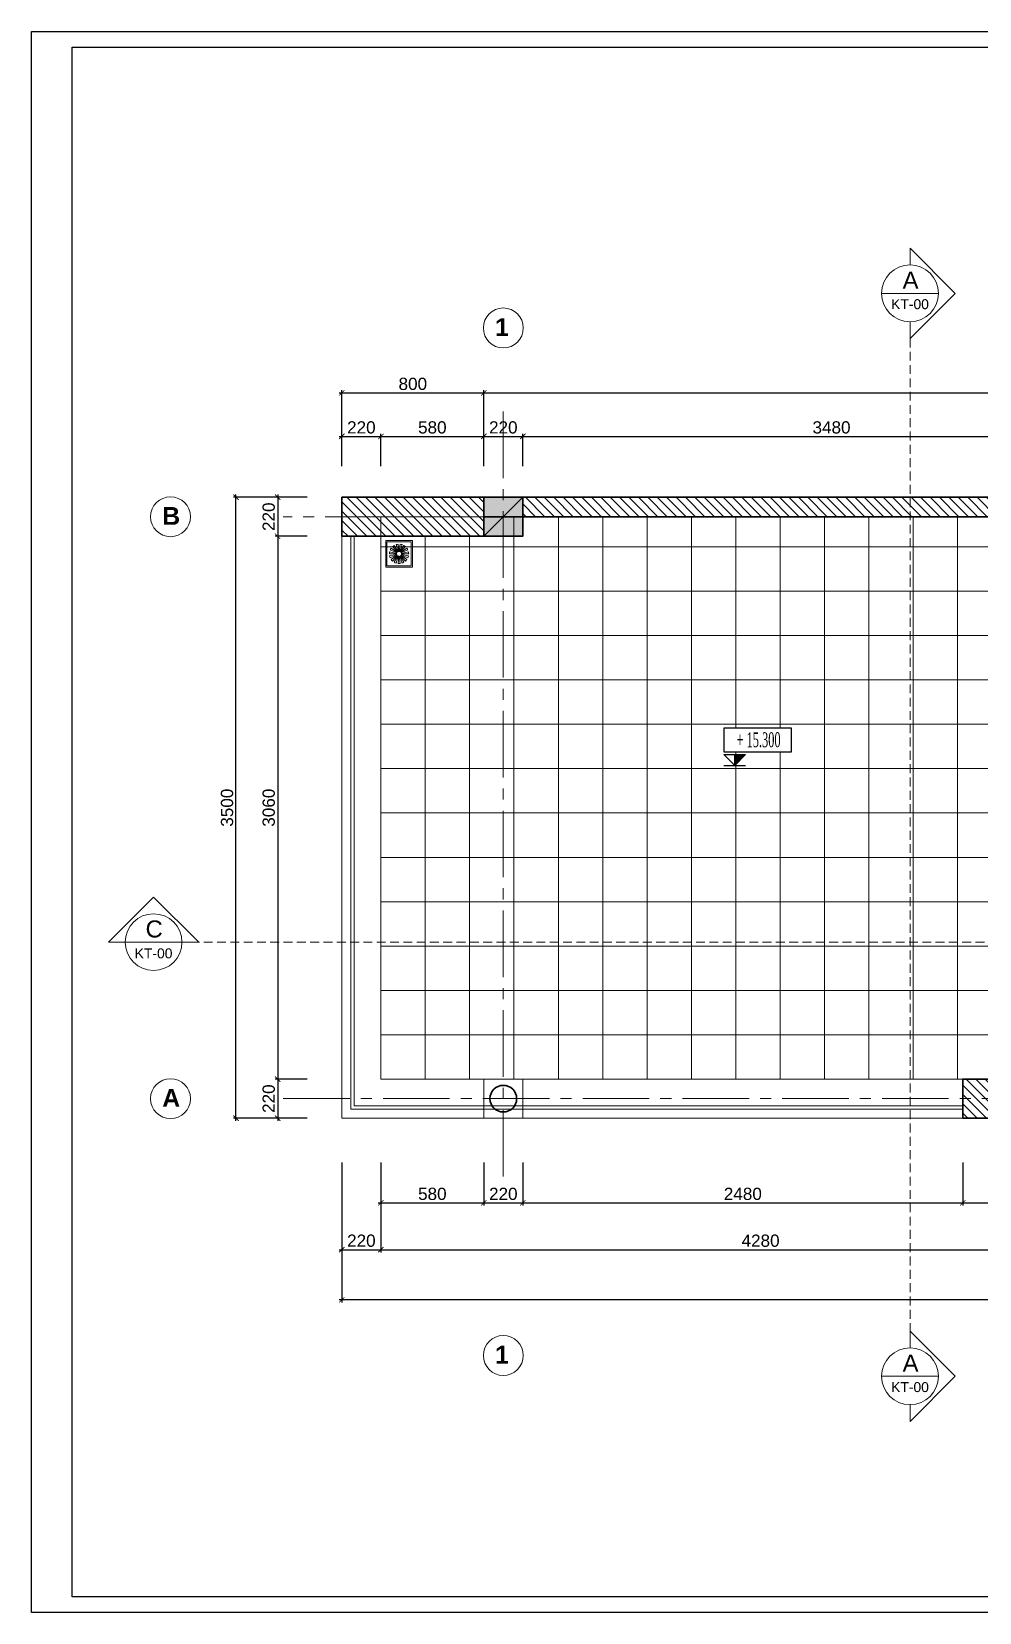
# Model space of a CAD drawing. Header units: millimetres. Extents: x 522695 to 636011, y 461124 to 505319.
# Drawn here: x 574177 to 579519, y 461124 to 470034 of the extents above; entities that cross this region are included whole.
import ezdxf
from ezdxf.enums import TextEntityAlignment as Align

# ---------------------------------------------------------------- set-up
doc = ezdxf.new("R2010")
doc.units = ezdxf.units.MM
doc.header["$LTSCALE"] = 500
doc.header["$MEASUREMENT"] = 0
doc.linetypes.add('CENTER2', pattern=[1.125, 0.75, -0.125, 0.125, -0.125])
doc.linetypes.add('DASHED2', pattern=[0.375, 0.25, -0.125])
doc.layers.get('0').update_dxf_attribs({"linetype": 'CONTINUOUS'})
doc.layers.get('DEFPOINTS').update_dxf_attribs({"color": 250, "linetype": 'CONTINUOUS'})
for name, color, linetype, lineweight in [('DH_CAT', 3, 'CONTINUOUS', 35), ('DH_HATCH', 250, 'CONTINUOUS', 5), ('DH_KHUAT', 149, 'DASHED2', 9), ('DH_KTHUOC', 8, 'CONTINUOUS', 5), ('DH_NETMANH', 9, 'CONTINUOUS', 5), ('DH_NOITHAT', 252, 'CONTINUOUS', 9), ('DH_TEXT', 4, 'CONTINUOUS', 13), ('DH_THAY', 4, 'CONTINUOUS', 13), ('DH_TRUC', 251, 'CENTER2', 5), ('TEXT', 3, 'CONTINUOUS', 25)]:
    doc.layers.add(name, color=color, linetype=linetype, lineweight=lineweight)
doc.layers.add('E_Thay', color=33, linetype='CONTINUOUS')
doc.layers.add('IN', color=5, linetype='CONTINUOUS')
doc.styles.add('arial', font='arial.ttf')
doc.styles.add('DH_ARIAL_B', font='arialbd.ttf')
doc.styles.add('DH_KITHUOC', font='arial.ttf')
doc.styles.add('ROMANSssss', font='vntimeh.shx', dxfattribs={"width": 0.55})
doc.dimstyles.new('DH_100s', dxfattribs={"dimtxt": 230, "dimasz": 100, "dimexe": 50, "dimexo": 0, "dimgap": 50, "dimtad": 1, "dimdec": 0, "dimzin": 0, "dimdsep": 46, "dimtxsty": 'DH_KITHUOC', "dimblk1": 'ARCHTICK', "dimblk2": 'ARCHTICK', "dimsah": 1, "dimcen": 90, "dimdle": 50, "dimclrd": 8, "dimclre": 8, "dimclrt": 4, "dimadec": 0, "dimazin": 0, "dimtfac": 100, "dimtdec": 0, "dimtofl": 0, "dimtmove": 2, "dimatfit": 3, "dimldrblk": 'ARCHTICK', "dimfxl": 1, "dimtolj": 2, "dimtzin": 0, "dimarcsym": 0})

# ---------------------------------------------------------------- blocks, each defined once
blk = doc.blocks.new('KHUNGTEN_A3')
at = {"color": 3}
blk.add_lwpolyline([(0, 14850), (21000, 14850), (21000, 0), (0, 0)], close=True, dxfattribs=at)
blk.add_lwpolyline([(380, 14704), (20854, 14704), (20854, 146), (380, 146)], close=True)
for points in [[(18720, 14704), (18720, 146)], [(18720, 12461), (20854, 12461)], [(18720, 10924), (20854, 10924)], [(18720, 9388), (20854, 9388)], [(18720, 7851), (20854, 7851)], [(18720, 5608), (20854, 5608)], [(18720, 4566), (20854, 4566)], [(18720, 3523), (20854, 3523)], [(18720, 1602), (20854, 1602)], [(19787, 1602), (19787, 146)], [(18720, 1238), (20854, 1238)], [(18720, 874), (20854, 874)], [(18720, 510), (20854, 510)]]:
    blk.add_lwpolyline(points)
at = {"layer": 'DH_TEXT', "style": 'DH_ARIAL_B'}
for s, insert, char_height, width, attachment_point in [('GHI CHÚ', (18874, 14514), 100, 1830.82, 4), ('HIỆU CHỈNH', (18874, 12271), 100, 1830.82, 4), ('CHỦ ĐẦU TƯ', (18874, 10734), 100, 1830.82, 4), ('CÔNG TRÌNH', (18874, 9198), 100, 1830.82, 4), ('NHÀ Ở GIA ĐÌNH', (19787, 8656), 150, 1830.82, 5), ('TƯ VẤN THIẾT KẾ', (18874, 7661), 100, 1830.82, 4), ('THIẾT KẾ - VẼ', (18874, 5418), 100, 1830.82, 4), ('KIỂM', (18874, 4376), 100, 1830.82, 4), ('TÊN BẢN VẼ', (18874, 3333), 100, 1830.82, 4), ('KÝ HIỆU', (18874, 1423), 100, 788.51, 4), ('TỶ LỆ', (18874, 1059), 100, 788.51, 4), ('1/50', (20321, 1059), 100, 788.51, 5), ('KHỔ GIẤY', (18874, 700), 100, 788.51, 4), ('A3', (20321, 700), 100, 788.51, 5), ('NGÀY SỬA', (18874, 355), 100, 788.51, 4), ('15/05/2017', (19942, 355), 100, 788.51, 4)]:
    blk.add_mtext(s, dxfattribs=dict(at, insert=insert, char_height=char_height, width=width, attachment_point=attachment_point))
blk = doc.blocks.new('_ARCHTICK')
at = {"color": 0, "linetype": 'ByBlock', "const_width": 0.15}
blk.add_lwpolyline([(-0.5, -0.5), (0.5, 0.5)], dxfattribs=at)
blk = doc.blocks.new('*D569')
at = {"layer": 'DEFPOINTS', "color": 0, "transparency": 16777216}
for p in [(575729.7, 467409.8), (575563.8, 467189.8), (575729.7, 467189.8)]:
    blk.add_point(p, dxfattribs=at)
at = {"layer": 'DH_KTHUOC', "color": 8, "lineweight": -2, "transparency": 16777216}
for p, q in [((575563.8, 467424.8), (575563.8, 467174.8)), ((575729.7, 467409.8), (575548.8, 467409.8)), ((575729.7, 467189.8), (575548.8, 467189.8))]:
    blk.add_line(p, q, dxfattribs=at)
at = {"layer": 'DH_KTHUOC', "color": 8, "lineweight": -2, "transparency": 16777216, "xscale": 30, "yscale": 30, "zscale": 30}
for p, rotation in [((575563.8, 467409.8), 90), ((575563.8, 467189.8), 270)]:
    blk.add_blockref('_ARCHTICK', p, dxfattribs=dict(at, rotation=rotation))
at = {"layer": 'DH_KTHUOC', "color": 4, "transparency": 16777216, "insert": (575513.5, 467299.8), "char_height": 69, "attachment_point": 5, "rotation": 90, "style": 'DH_KITHUOC'}
blk.add_mtext('\\A2;220', dxfattribs=at)
blk = doc.blocks.new('*D570')
at = {"layer": 'DEFPOINTS', "color": 0, "transparency": 16777216}
for p in [(575729.7, 467189.8), (575563.8, 464129.8), (575729.7, 464129.8)]:
    blk.add_point(p, dxfattribs=at)
at = {"layer": 'DH_KTHUOC', "color": 8, "lineweight": -2, "transparency": 16777216}
for p, q in [((575729.7, 467189.8), (575548.8, 467189.8)), ((575563.8, 467204.8), (575563.8, 464114.8)), ((575729.7, 464129.8), (575548.8, 464129.8))]:
    blk.add_line(p, q, dxfattribs=at)
at = {"layer": 'DH_KTHUOC', "color": 8, "lineweight": -2, "transparency": 16777216, "xscale": 30, "yscale": 30, "zscale": 30}
for p, rotation in [((575563.8, 467189.8), 90), ((575563.8, 464129.8), 270)]:
    blk.add_blockref('_ARCHTICK', p, dxfattribs=dict(at, rotation=rotation))
at = {"layer": 'DH_KTHUOC', "color": 4, "transparency": 16777216, "insert": (575513.5, 465659.8), "char_height": 69, "attachment_point": 5, "rotation": 90, "style": 'DH_KITHUOC'}
blk.add_mtext('\\A2;3060', dxfattribs=at)
blk = doc.blocks.new('*D571')
at = {"layer": 'DEFPOINTS', "color": 0, "transparency": 16777216}
for p in [(575729.7, 464129.8), (575563.8, 463909.8), (575729.7, 463909.8)]:
    blk.add_point(p, dxfattribs=at)
at = {"layer": 'DH_KTHUOC', "color": 8, "lineweight": -2, "transparency": 16777216}
for p, q in [((575729.7, 464129.8), (575548.8, 464129.8)), ((575563.8, 464144.8), (575563.8, 463894.8)), ((575729.7, 463909.8), (575548.8, 463909.8))]:
    blk.add_line(p, q, dxfattribs=at)
at = {"layer": 'DH_KTHUOC', "color": 8, "lineweight": -2, "transparency": 16777216, "xscale": 30, "yscale": 30, "zscale": 30}
for p, rotation in [((575563.8, 464129.8), 90), ((575563.8, 463909.8), 270)]:
    blk.add_blockref('_ARCHTICK', p, dxfattribs=dict(at, rotation=rotation))
at = {"layer": 'DH_KTHUOC', "color": 4, "transparency": 16777216, "insert": (575513.5, 464019.8), "char_height": 69, "attachment_point": 5, "rotation": 90, "style": 'DH_KITHUOC'}
blk.add_mtext('\\A2;220', dxfattribs=at)
blk = doc.blocks.new('*D572')
at = {"layer": 'DEFPOINTS', "color": 0, "transparency": 16777216}
for p in [(575328.9, 467409.8), (575729.7, 467409.8), (575729.7, 463909.8)]:
    blk.add_point(p, dxfattribs=at)
at = {"layer": 'DH_KTHUOC', "color": 8, "lineweight": -2, "transparency": 16777216}
for p, q in [((575328.9, 463894.8), (575328.9, 467424.8)), ((575729.7, 467409.8), (575313.9, 467409.8)), ((575729.7, 463909.8), (575313.9, 463909.8))]:
    blk.add_line(p, q, dxfattribs=at)
at = {"layer": 'DH_KTHUOC', "color": 8, "lineweight": -2, "transparency": 16777216, "xscale": 30, "yscale": 30, "zscale": 30}
for p, rotation in [((575328.9, 467409.8), 90), ((575328.9, 463909.8), 270)]:
    blk.add_blockref('_ARCHTICK', p, dxfattribs=dict(at, rotation=rotation))
at = {"layer": 'DH_KTHUOC', "color": 4, "transparency": 16777216, "insert": (575278.6, 465659.8), "char_height": 69, "attachment_point": 5, "rotation": 90, "style": 'DH_KITHUOC'}
blk.add_mtext('\\A2;3500', dxfattribs=at)
blk = doc.blocks.new('*D573')
at = {"layer": 'DEFPOINTS', "color": 0, "transparency": 16777216}
for p in [(575925.5, 463660.4), (576145.5, 463660.4), (576145.5, 463168.6)]:
    blk.add_point(p, dxfattribs=at)
at = {"layer": 'DH_KTHUOC', "color": 8, "lineweight": -2, "transparency": 16777216}
for p, q in [((575925.5, 463660.4), (575925.5, 463153.6)), ((576145.5, 463660.4), (576145.5, 463153.6)), ((575910.5, 463168.6), (576160.5, 463168.6))]:
    blk.add_line(p, q, dxfattribs=at)
at = {"layer": 'DH_KTHUOC', "color": 8, "lineweight": -2, "transparency": 16777216, "xscale": 30, "yscale": 30, "zscale": 30, "rotation": 180}
blk.add_blockref('_ARCHTICK', (575925.5, 463168.6), dxfattribs=at)
at = {"layer": 'DH_KTHUOC', "color": 8, "lineweight": -2, "transparency": 16777216, "xscale": 30, "yscale": 30, "zscale": 30}
blk.add_blockref('_ARCHTICK', (576145.5, 463168.6), dxfattribs=at)
at = {"layer": 'DH_KTHUOC', "color": 4, "transparency": 16777216, "insert": (576035.5, 463218.9), "char_height": 69, "attachment_point": 5, "style": 'DH_KITHUOC'}
blk.add_mtext('\\A2;220', dxfattribs=at)
blk = doc.blocks.new('*D574')
at = {"layer": 'DEFPOINTS', "color": 0, "transparency": 16777216}
for p in [(576145.5, 463660.4), (576725.5, 463660.4), (576725.5, 463432.5)]:
    blk.add_point(p, dxfattribs=at)
at = {"layer": 'DH_KTHUOC', "color": 8, "lineweight": -2, "transparency": 16777216}
for p, q in [((576145.5, 463660.4), (576145.5, 463417.5)), ((576725.5, 463660.4), (576725.5, 463417.5)), ((576130.5, 463432.5), (576740.5, 463432.5))]:
    blk.add_line(p, q, dxfattribs=at)
at = {"layer": 'DH_KTHUOC', "color": 8, "lineweight": -2, "transparency": 16777216, "xscale": 30, "yscale": 30, "zscale": 30, "rotation": 180}
blk.add_blockref('_ARCHTICK', (576145.5, 463432.5), dxfattribs=at)
at = {"layer": 'DH_KTHUOC', "color": 8, "lineweight": -2, "transparency": 16777216, "xscale": 30, "yscale": 30, "zscale": 30}
blk.add_blockref('_ARCHTICK', (576725.5, 463432.5), dxfattribs=at)
at = {"layer": 'DH_KTHUOC', "color": 4, "transparency": 16777216, "insert": (576435.5, 463482.8), "char_height": 69, "attachment_point": 5, "style": 'DH_KITHUOC'}
blk.add_mtext('\\A2;580', dxfattribs=at)
blk = doc.blocks.new('*D575')
at = {"layer": 'DEFPOINTS', "color": 0, "transparency": 16777216}
for p in [(576725.5, 463660.4), (576945.5, 463660.4), (576945.5, 463432.5)]:
    blk.add_point(p, dxfattribs=at)
at = {"layer": 'DH_KTHUOC', "color": 8, "lineweight": -2, "transparency": 16777216}
for p, q in [((576725.5, 463660.4), (576725.5, 463417.5)), ((576945.5, 463660.4), (576945.5, 463417.5)), ((576710.5, 463432.5), (576960.5, 463432.5))]:
    blk.add_line(p, q, dxfattribs=at)
at = {"layer": 'DH_KTHUOC', "color": 8, "lineweight": -2, "transparency": 16777216, "xscale": 30, "yscale": 30, "zscale": 30, "rotation": 180}
blk.add_blockref('_ARCHTICK', (576725.5, 463432.5), dxfattribs=at)
at = {"layer": 'DH_KTHUOC', "color": 8, "lineweight": -2, "transparency": 16777216, "xscale": 30, "yscale": 30, "zscale": 30}
blk.add_blockref('_ARCHTICK', (576945.5, 463432.5), dxfattribs=at)
at = {"layer": 'DH_KTHUOC', "color": 4, "transparency": 16777216, "insert": (576835.5, 463482.8), "char_height": 69, "attachment_point": 5, "style": 'DH_KITHUOC'}
blk.add_mtext('\\A2;220', dxfattribs=at)
blk = doc.blocks.new('*D576')
at = {"layer": 'DEFPOINTS', "color": 0, "transparency": 16777216}
for p in [(576945.5, 463660.4), (579425.5, 463660.4), (579425.5, 463432.5)]:
    blk.add_point(p, dxfattribs=at)
at = {"layer": 'DH_KTHUOC', "color": 8, "lineweight": -2, "transparency": 16777216}
for p, q in [((576945.5, 463660.4), (576945.5, 463417.5)), ((579425.5, 463660.4), (579425.5, 463417.5)), ((576930.5, 463432.5), (579440.5, 463432.5))]:
    blk.add_line(p, q, dxfattribs=at)
at = {"layer": 'DH_KTHUOC', "color": 8, "lineweight": -2, "transparency": 16777216, "xscale": 30, "yscale": 30, "zscale": 30, "rotation": 180}
blk.add_blockref('_ARCHTICK', (576945.5, 463432.5), dxfattribs=at)
at = {"layer": 'DH_KTHUOC', "color": 8, "lineweight": -2, "transparency": 16777216, "xscale": 30, "yscale": 30, "zscale": 30}
blk.add_blockref('_ARCHTICK', (579425.5, 463432.5), dxfattribs=at)
at = {"layer": 'DH_KTHUOC', "color": 4, "transparency": 16777216, "insert": (578185.5, 463482.8), "char_height": 69, "attachment_point": 5, "style": 'DH_KITHUOC'}
blk.add_mtext('\\A2;2480', dxfattribs=at)
blk = doc.blocks.new('*D583')
at = {"layer": 'DEFPOINTS', "color": 0, "transparency": 16777216}
for p in [(575925.5, 463660.4), (583925.5, 463660.4), (575925.5, 462885.8)]:
    blk.add_point(p, dxfattribs=at)
at = {"layer": 'DH_KTHUOC', "color": 8, "lineweight": -2, "transparency": 16777216}
for p, q in [((575925.5, 463660.4), (575925.5, 462870.8)), ((583925.5, 463660.4), (583925.5, 462870.8)), ((583940.5, 462885.8), (575910.5, 462885.8))]:
    blk.add_line(p, q, dxfattribs=at)
at = {"layer": 'DH_KTHUOC', "color": 8, "lineweight": -2, "transparency": 16777216, "xscale": 30, "yscale": 30, "zscale": 30, "rotation": 180}
blk.add_blockref('_ARCHTICK', (575925.5, 462885.8), dxfattribs=at)
at = {"layer": 'DH_KTHUOC', "color": 8, "lineweight": -2, "transparency": 16777216, "xscale": 30, "yscale": 30, "zscale": 30}
blk.add_blockref('_ARCHTICK', (583925.5, 462885.8), dxfattribs=at)
at = {"layer": 'DH_KTHUOC', "color": 4, "transparency": 16777216, "insert": (579925.5, 462936), "char_height": 69, "attachment_point": 5, "style": 'DH_KITHUOC'}
blk.add_mtext('\\A2;8000', dxfattribs=at)
blk = doc.blocks.new('*D584')
at = {"layer": 'DEFPOINTS', "color": 0, "transparency": 16777216}
for p in [(576145.5, 463660.4), (580425.5, 463660.4), (580425.5, 463168.6)]:
    blk.add_point(p, dxfattribs=at)
at = {"layer": 'DH_KTHUOC', "color": 8, "lineweight": -2, "transparency": 16777216}
for p, q in [((576145.5, 463660.4), (576145.5, 463153.6)), ((580425.5, 463660.4), (580425.5, 463153.6)), ((576130.5, 463168.6), (580440.5, 463168.6))]:
    blk.add_line(p, q, dxfattribs=at)
at = {"layer": 'DH_KTHUOC', "color": 8, "lineweight": -2, "transparency": 16777216, "xscale": 30, "yscale": 30, "zscale": 30, "rotation": 180}
blk.add_blockref('_ARCHTICK', (576145.5, 463168.6), dxfattribs=at)
at = {"layer": 'DH_KTHUOC', "color": 8, "lineweight": -2, "transparency": 16777216, "xscale": 30, "yscale": 30, "zscale": 30}
blk.add_blockref('_ARCHTICK', (580425.5, 463168.6), dxfattribs=at)
at = {"layer": 'DH_KTHUOC', "color": 4, "transparency": 16777216, "insert": (578285.5, 463218.9), "char_height": 69, "attachment_point": 5, "style": 'DH_KITHUOC'}
blk.add_mtext('\\A2;4280', dxfattribs=at)
blk = doc.blocks.new('*D587')
at = {"layer": 'DEFPOINTS', "color": 0, "transparency": 16777216}
for p in [(579425.5, 463660.4), (580425.5, 463660.4), (580425.5, 463432.5)]:
    blk.add_point(p, dxfattribs=at)
at = {"layer": 'DH_KTHUOC', "color": 8, "lineweight": -2, "transparency": 16777216}
for p, q in [((579425.5, 463660.4), (579425.5, 463417.5)), ((580425.5, 463660.4), (580425.5, 463417.5)), ((579410.5, 463432.5), (580440.5, 463432.5))]:
    blk.add_line(p, q, dxfattribs=at)
at = {"layer": 'DH_KTHUOC', "color": 8, "lineweight": -2, "transparency": 16777216, "xscale": 30, "yscale": 30, "zscale": 30, "rotation": 180}
blk.add_blockref('_ARCHTICK', (579425.5, 463432.5), dxfattribs=at)
at = {"layer": 'DH_KTHUOC', "color": 8, "lineweight": -2, "transparency": 16777216, "xscale": 30, "yscale": 30, "zscale": 30}
blk.add_blockref('_ARCHTICK', (580425.5, 463432.5), dxfattribs=at)
at = {"layer": 'DH_KTHUOC', "color": 4, "transparency": 16777216, "insert": (579925.5, 463482.8), "char_height": 69, "attachment_point": 5, "style": 'DH_KITHUOC'}
blk.add_mtext('\\A2;1000', dxfattribs=at)
blk = doc.blocks.new('cot220')
at = {"layer": 'DH_HATCH'}
blk.add_hatch(color=256, dxfattribs=at).paths.add_polyline_path([(-110, -110), (110, -110), (110, 110), (-110, 110)])
at = {"layer": 'DH_CAT'}
blk.add_lwpolyline([(-110, -110), (110, -110), (110, 110), (-110, 110)], close=True, dxfattribs=at)
blk.add_lwpolyline([(110, 110), (-110, -110)], dxfattribs=at)
blk = doc.blocks.new('*D588')
at = {"layer": 'DEFPOINTS', "color": 0, "transparency": 16777216}
for p in [(576725.5, 467998.1), (575925.5, 467584), (576725.5, 467584)]:
    blk.add_point(p, dxfattribs=at)
at = {"layer": 'DH_KTHUOC', "color": 8, "lineweight": -2, "transparency": 16777216}
for p, q in [((575910.5, 467998.1), (576740.5, 467998.1)), ((575925.5, 467584), (575925.5, 468013.1)), ((576725.5, 467584), (576725.5, 468013.1))]:
    blk.add_line(p, q, dxfattribs=at)
at = {"layer": 'DH_KTHUOC', "color": 8, "lineweight": -2, "transparency": 16777216, "xscale": 30, "yscale": 30, "zscale": 30, "rotation": 180}
blk.add_blockref('_ARCHTICK', (575925.5, 467998.1), dxfattribs=at)
at = {"layer": 'DH_KTHUOC', "color": 8, "lineweight": -2, "transparency": 16777216, "xscale": 30, "yscale": 30, "zscale": 30}
blk.add_blockref('_ARCHTICK', (576725.5, 467998.1), dxfattribs=at)
at = {"layer": 'DH_KTHUOC', "color": 4, "transparency": 16777216, "insert": (576325.5, 468048.3), "char_height": 69, "attachment_point": 5, "style": 'DH_KITHUOC'}
blk.add_mtext('\\A2;800', dxfattribs=at)
blk = doc.blocks.new('*D589')
at = {"layer": 'DEFPOINTS', "color": 0, "transparency": 16777216}
for p in [(576945.5, 467752.8), (576725.5, 467584), (576945.5, 467584)]:
    blk.add_point(p, dxfattribs=at)
at = {"layer": 'DH_KTHUOC', "color": 8, "lineweight": -2, "transparency": 16777216}
for p, q in [((576710.5, 467752.8), (576960.5, 467752.8)), ((576725.5, 467584), (576725.5, 467767.8)), ((576945.5, 467584), (576945.5, 467767.8))]:
    blk.add_line(p, q, dxfattribs=at)
at = {"layer": 'DH_KTHUOC', "color": 8, "lineweight": -2, "transparency": 16777216, "xscale": 30, "yscale": 30, "zscale": 30, "rotation": 180}
blk.add_blockref('_ARCHTICK', (576725.5, 467752.8), dxfattribs=at)
at = {"layer": 'DH_KTHUOC', "color": 8, "lineweight": -2, "transparency": 16777216, "xscale": 30, "yscale": 30, "zscale": 30}
blk.add_blockref('_ARCHTICK', (576945.5, 467752.8), dxfattribs=at)
at = {"layer": 'DH_KTHUOC', "color": 4, "transparency": 16777216, "insert": (576835.5, 467803), "char_height": 69, "attachment_point": 5, "style": 'DH_KITHUOC'}
blk.add_mtext('\\A2;220', dxfattribs=at)
blk = doc.blocks.new('*D590')
at = {"layer": 'DEFPOINTS', "color": 0, "transparency": 16777216}
for p in [(580425.5, 467752.8), (576945.5, 467584), (580425.5, 467584)]:
    blk.add_point(p, dxfattribs=at)
at = {"layer": 'DH_KTHUOC', "color": 8, "lineweight": -2, "transparency": 16777216}
for p, q in [((576930.5, 467752.8), (580440.5, 467752.8)), ((576945.5, 467584), (576945.5, 467767.8)), ((580425.5, 467584), (580425.5, 467767.8))]:
    blk.add_line(p, q, dxfattribs=at)
at = {"layer": 'DH_KTHUOC', "color": 8, "lineweight": -2, "transparency": 16777216, "xscale": 30, "yscale": 30, "zscale": 30, "rotation": 180}
blk.add_blockref('_ARCHTICK', (576945.5, 467752.8), dxfattribs=at)
at = {"layer": 'DH_KTHUOC', "color": 8, "lineweight": -2, "transparency": 16777216, "xscale": 30, "yscale": 30, "zscale": 30}
blk.add_blockref('_ARCHTICK', (580425.5, 467752.8), dxfattribs=at)
at = {"layer": 'DH_KTHUOC', "color": 4, "transparency": 16777216, "insert": (578685.5, 467803), "char_height": 69, "attachment_point": 5, "style": 'DH_KITHUOC'}
blk.add_mtext('\\A2;3480', dxfattribs=at)
blk = doc.blocks.new('*D596')
at = {"layer": 'DEFPOINTS', "color": 0, "transparency": 16777216}
for p in [(583925.5, 467998.1), (576725.5, 467584), (583925.5, 467584)]:
    blk.add_point(p, dxfattribs=at)
at = {"layer": 'DH_KTHUOC', "color": 8, "lineweight": -2, "transparency": 16777216}
for p, q in [((576710.5, 467998.1), (583940.5, 467998.1)), ((576725.5, 467584), (576725.5, 468013.1)), ((583925.5, 467584), (583925.5, 468013.1))]:
    blk.add_line(p, q, dxfattribs=at)
at = {"layer": 'DH_KTHUOC', "color": 8, "lineweight": -2, "transparency": 16777216, "xscale": 30, "yscale": 30, "zscale": 30, "rotation": 180}
blk.add_blockref('_ARCHTICK', (576725.5, 467998.1), dxfattribs=at)
at = {"layer": 'DH_KTHUOC', "color": 8, "lineweight": -2, "transparency": 16777216, "xscale": 30, "yscale": 30, "zscale": 30}
blk.add_blockref('_ARCHTICK', (583925.5, 467998.1), dxfattribs=at)
at = {"layer": 'DH_KTHUOC', "color": 4, "transparency": 16777216, "insert": (580325.5, 468048.3), "char_height": 69, "attachment_point": 5, "style": 'DH_KITHUOC'}
blk.add_mtext('\\A2;7200', dxfattribs=at)
blk = doc.blocks.new('*D597')
at = {"layer": 'DEFPOINTS', "color": 0, "transparency": 16777216}
for p in [(576145.5, 467752.8), (575925.5, 467584), (576145.5, 467584)]:
    blk.add_point(p, dxfattribs=at)
at = {"layer": 'DH_KTHUOC', "color": 8, "lineweight": -2, "transparency": 16777216}
for p, q in [((575910.5, 467752.8), (576160.5, 467752.8)), ((575925.5, 467584), (575925.5, 467767.8)), ((576145.5, 467584), (576145.5, 467767.8))]:
    blk.add_line(p, q, dxfattribs=at)
at = {"layer": 'DH_KTHUOC', "color": 8, "lineweight": -2, "transparency": 16777216, "xscale": 30, "yscale": 30, "zscale": 30, "rotation": 180}
blk.add_blockref('_ARCHTICK', (575925.5, 467752.8), dxfattribs=at)
at = {"layer": 'DH_KTHUOC', "color": 8, "lineweight": -2, "transparency": 16777216, "xscale": 30, "yscale": 30, "zscale": 30}
blk.add_blockref('_ARCHTICK', (576145.5, 467752.8), dxfattribs=at)
at = {"layer": 'DH_KTHUOC', "color": 4, "transparency": 16777216, "insert": (576035.5, 467803), "char_height": 69, "attachment_point": 5, "style": 'DH_KITHUOC'}
blk.add_mtext('\\A2;220', dxfattribs=at)
blk = doc.blocks.new('*D598')
at = {"layer": 'DEFPOINTS', "color": 0, "transparency": 16777216}
for p in [(576725.5, 467752.8), (576145.5, 467584), (576725.5, 467584)]:
    blk.add_point(p, dxfattribs=at)
at = {"layer": 'DH_KTHUOC', "color": 8, "lineweight": -2, "transparency": 16777216}
for p, q in [((576130.5, 467752.8), (576740.5, 467752.8)), ((576145.5, 467584), (576145.5, 467767.8)), ((576725.5, 467584), (576725.5, 467767.8))]:
    blk.add_line(p, q, dxfattribs=at)
at = {"layer": 'DH_KTHUOC', "color": 8, "lineweight": -2, "transparency": 16777216, "xscale": 30, "yscale": 30, "zscale": 30, "rotation": 180}
blk.add_blockref('_ARCHTICK', (576145.5, 467752.8), dxfattribs=at)
at = {"layer": 'DH_KTHUOC', "color": 8, "lineweight": -2, "transparency": 16777216, "xscale": 30, "yscale": 30, "zscale": 30}
blk.add_blockref('_ARCHTICK', (576725.5, 467752.8), dxfattribs=at)
at = {"layer": 'DH_KTHUOC', "color": 4, "transparency": 16777216, "insert": (576435.5, 467803), "char_height": 69, "attachment_point": 5, "style": 'DH_KITHUOC'}
blk.add_mtext('\\A2;580', dxfattribs=at)
blk = doc.blocks.new('A$C38BE5B1B')
at = {"linetype": 'Continuous'}
for points in [[(0, 150.2), (150.2, 150.2), (150.2, 0), (0, 0)], [(143.3, 143.3), (6.8, 143.3), (6.8, 6.8), (143.3, 6.8)]]:
    blk.add_lwpolyline(points, close=True, dxfattribs=at)
for points in [[(23.2, 92), (62.1, 79.3, 0.052408), (61.5, 76.5), (20.8, 80.8, -0.052408)], [(34.5, 111.6), (64.9, 84.2, 0.052408), (63.3, 81.9), (27.8, 102.4, -0.052408)], [(43, 119.3, -0.052408), (52.9, 125), (69.5, 87.6, 0.052408), (67.1, 86.1)], [(63.7, 128.5, -0.052408), (75.1, 129.7), (75.1, 88.7, 0.052408), (72.2, 88.4)], [(86.4, 128.5, -0.052408), (97.3, 125), (80.6, 87.6, 0.052408), (77.9, 88.4)], [(107.2, 119.3, -0.052408), (115.7, 111.6), (85.2, 84.2, 0.052408), (83.1, 86.1)], [(86.9, 81.9), (122.4, 102.4, -0.052408), (127, 92), (88.1, 79.3, 0.052408)], [(61.5, 73.7, 0.052408), (62.1, 70.9), (23.2, 58.2, -0.052408), (20.8, 69.4)], [(64.9, 66), (34.5, 38.5, -0.052408), (27.8, 47.8), (63.3, 68.3, 0.052408)], [(67.1, 64, 0.052408), (69.5, 62.6), (52.9, 25.2, -0.052408), (43, 30.9)], [(72.2, 61.7, 0.052408), (75.1, 61.4), (75.1, 20.5, -0.052408), (63.7, 21.7)], [(77.9, 61.7, 0.052408), (80.6, 62.6), (97.3, 25.2, -0.052408), (86.4, 21.7)], [(85.2, 66), (115.7, 38.5, -0.052408), (107.2, 30.9), (83.1, 64, 0.052408)], [(88.1, 70.9), (127, 58.2, -0.052408), (122.4, 47.8), (86.9, 68.3, 0.052408)], [(88.7, 76.5), (129.4, 80.8, -0.052408), (129.4, 69.4), (88.7, 73.7, 0.052408)]]:
    blk.add_lwpolyline(points, format="xyb", close=True, dxfattribs=at)
blk = doc.blocks.new('*U211')
at = {"color": 8}
for points in [[(0, 518), (0, 636), (318, 318), (0, 0), (0, 118)], [(-200, 318), (200, 318)], [(0, -7112), (0, -6993), (318, -7312), (0, -7630), (0, -7512)], [(-200, -7312), (200, -7312)]]:
    blk.add_lwpolyline(points, dxfattribs=at)
for centre in [(0, 318), (0, -7312)]:
    blk.add_circle(centre, 200, dxfattribs=at)
at = {"layer": 'DH_KHUAT', "color": 250, "linetype": 'DASHED2', "ltscale": 0.5}
blk.add_lwpolyline([(0, 0), (0, -7112)], dxfattribs=at)
at = {"style": 'arial'}
for p in [(4, 411), (4, -7219)]:
    blk.add_text('A', height=120, dxfattribs=at).set_placement(p, align=Align.MIDDLE_CENTER)
for p in [(0, 186), (0, -7444)]:
    blk.add_attdef('KYHIEU', text='', height=70, dxfattribs=at).set_placement(p, align=Align.BOTTOM_CENTER)
blk = doc.blocks.new('*U210')
at = {"color": 8}
for points in [[(-118, 0), (0, 0), (-318, 318), (-636, 0), (-518, 0)], [(12617, 0), (12735, 0), (12417, 318), (12098, 0), (12217, 0)], [(-518, 0), (-118, 0)], [(12217, 0), (12617, 0)]]:
    blk.add_lwpolyline(points, dxfattribs=at)
at = {"color": 250, "linetype": 'DASHED2', "ltscale": 0.5}
blk.add_lwpolyline([(12098, 0), (-118, 0)], dxfattribs=at)
at = {"color": 8}
for centre in [(-318, 0), (12417, 0)]:
    blk.add_circle(centre, 200, dxfattribs=at)
at = {"style": 'arial'}
for p in [(-314, 93), (12421, 93)]:
    blk.add_text('C', height=120, dxfattribs=at).set_placement(p, align=Align.MIDDLE_CENTER)
for p in [(-318, -135), (12417, -135)]:
    blk.add_attdef('KH', text='', height=70, dxfattribs=at).set_placement(p, align=Align.BOTTOM_CENTER)
blk = doc.blocks.new('CosSan')
at = {"lineweight": 25}
blk.add_hatch(color=8, dxfattribs=at).paths.add_polyline_path([(160, 160), (0, 160), (0, 0)])
at = {"color": 8, "lineweight": 25}
for p, q in [((-160, 0), (160, 0)), ((0, 0), (0, 160))]:
    blk.add_line(p, q, dxfattribs=at)
blk.add_lwpolyline([(0, 0), (-160, 160), (160, 160)], close=True, dxfattribs=at)
at = {"color": 8}
blk.add_wipeout([(-161, 550), (-161, 200), (839, 200), (839, 550)], dxfattribs=at).dxf.layer = 'E_Thay'
at = {"color": 8, "lineweight": 25}
blk.add_lwpolyline([(-161, 200), (839, 200), (839, 550), (-161, 550)], close=True, dxfattribs=at)
at = {"layer": 'E_Thay', "color": 8, "lineweight": 25}
blk.add_line((-160, 160), (160, 160), dxfattribs=at)
at = {"style": 'ROMANSssss', "width": 0.55}
blk.add_attdef('%%P0,000', text='', height=220, dxfattribs=at).set_placement((353, 271), align=Align.CENTER)

msp = doc.modelspace()

# ---------------------------------------------------------------- hatches: boundary and pattern name
at = {"layer": 'DH_HATCH'}
h = msp.add_hatch(dxfattribs=at)
h.set_pattern_fill('ANSI31', color=256, scale=300, style=0)
h.set_pattern_definition([(315, (1021890.382, -92973.004), (26.5165043, 26.5165043), [])])
h.paths.add_polyline_path([(576145.5, 467189.8), (576145.5, 467299.8), (575925.5, 467299.8), (575925.5, 467189.8)])
h.paths.add_polyline_path([(576725.5, 467189.8), (576725.5, 467299.8), (576145.5, 467299.8), (576145.5, 467189.8)])
h.paths.add_polyline_path([(576725.5, 467409.8), (575925.5, 467409.8), (575925.5, 467299.8), (576725.5, 467299.8)])
h.paths.add_polyline_path([(580425.5, 467409.8), (576945.5, 467409.8), (576945.5, 467299.8), (580425.5, 467299.8)])
h.paths.add_polyline_path([(580645.5, 466179.8), (580425.5, 466179.8), (580425.5, 465289.8), (580645.5, 465289.8)])
h.paths.add_polyline_path([(580645.5, 467189.8), (580425.5, 467189.8), (580425.5, 467079.8), (580645.5, 467079.8)])
h.paths.add_polyline_path([(583705.5, 467409.8), (580645.5, 467409.8), (580645.5, 467299.8), (583705.5, 467299.8)])
h.paths.add_polyline_path([(583925.5, 467189.8), (583815.5, 467189.8), (583815.5, 465599.8), (583715.5, 465599.8), (583715.5, 465489.8), (583815.5, 465489.8), (583815.5, 464129.8), (583925.5, 464129.8)])
h.paths.add_polyline_path([(583215.5, 465599.8), (583005.5, 465599.8), (583005.5, 465289.8), (583115.5, 465289.8), (583115.5, 465489.8), (583215.5, 465489.8)])
h.paths.add_polyline_path([(583705.5, 464019.8), (583115.5, 464019.8), (583115.5, 464489.8), (583005.5, 464489.8), (583005.5, 464019.8), (580645.5, 464019.8), (580645.5, 463909.8), (583705.5, 463909.8)])
h.paths.add_polyline_path([(580425.5, 464129.8), (579425.5, 464129.8), (579425.5, 463909.8), (580425.5, 463909.8)])
h.paths.add_polyline_path([(580645.5, 464489.8), (580425.5, 464489.8), (580425.5, 464129.8), (580645.5, 464129.8)])
h = msp.add_hatch(dxfattribs=at)
h.set_pattern_fill('NET', color=256, scale=2000, style=0)
h.set_pattern_definition([(0, (576145.54, 464129.78), (0, 250), []), (90, (576145.54, 464129.78), (-250, 2e-14), [])])
h.paths.add_polyline_path([(576725.5, 467189.8), (576145.5, 467189.8), (576145.5, 464129.8), (580425.5, 464129.8), (580425.5, 467299.8), (576725.5, 467299.8)])

# ---------------------------------------------------------------- linework, layer by layer
at = {"layer": 'DH_CAT'}
for points in [[(575925.5, 467409.8), (583925.5, 467409.8), (583925.5, 463909.8), (579425.5, 463909.8)], [(575925.5, 467409.8), (575925.5, 467299.8)], [(576725.5, 467299.8), (576725.5, 467189.8), (575925.5, 467189.8), (575925.5, 467299.8)], [(576725.5, 467299.8), (580425.5, 467299.8)], [(580425.5, 464129.8), (579425.5, 464129.8), (579425.5, 463909.8)]]:
    msp.add_lwpolyline(points, dxfattribs=at)
msp.add_circle((576835.5, 464019.8), 75, dxfattribs=at)
at = {"layer": 'DH_HATCH'}
msp.add_lwpolyline([(576145.5, 467299.8), (580425.5, 467299.8), (580425.5, 464129.8), (576145.5, 464129.8)], close=True, dxfattribs=at)
at = {"layer": 'DH_NETMANH'}
for points in [[(575975.5, 467189.8), (575975.5, 463959.8), (579425.5, 463959.8)], [(575995.5, 467189.8), (575995.5, 463979.8), (579425.5, 463979.8)]]:
    msp.add_lwpolyline(points, dxfattribs=at)
at = {"layer": 'DH_THAY'}
for points in [[(575925.5, 467189.8), (575925.5, 467189.8), (575925.5, 463909.8), (579425.5, 463909.8)], [(576145.5, 467189.8), (576145.5, 464129.8), (576725.5, 464129.8)], [(576945.5, 464129.8), (579425.5, 464129.8)]]:
    msp.add_lwpolyline(points, dxfattribs=at)
msp.add_lwpolyline([(576725.5, 464129.8), (576945.5, 464129.8), (576945.5, 463909.8), (576725.5, 463909.8)], close=True, dxfattribs=at)
for centre in [(576835.5, 468363.9), (574959.8, 467299.8), (574959.8, 464019.8), (576835.5, 462572.3)]:
    msp.add_circle(centre, 112.5, dxfattribs=at)
at = {"layer": 'DH_TRUC'}
for p, q in [((576835.5, 467892.9), (576835.5, 463572.9)), ((584082.1, 467299.8), (575595.4, 467299.8)), ((575595.4, 464019.8), (584082.1, 464019.8))]:
    msp.add_line(p, q, dxfattribs=at)

# ---------------------------------------------------------------- block references
at = {"xscale": 0.6000000000058208, "yscale": 0.6000000000058208, "zscale": 0.6000000000058208}
msp.add_blockref('KHUNGTEN_A3', (574177, 461124.2), dxfattribs=at)
at = {"layer": 'DH_CAT'}
msp.add_blockref('cot220', (576835.5, 467299.8), dxfattribs=at)
at = {"layer": 'DH_NOITHAT', "xscale": -0.9988636363414116, "yscale": 0.9988636363414116, "zscale": 0.9988636363637468, "rotation": 90}
msp.add_blockref('A$C38BE5B1B', (576322.8, 467165.6), dxfattribs=at)
at = {"layer": 'DH_THAY'}
ref = msp.add_blockref('*U211', (579127.8, 468304.6), dxfattribs=dict(at, xscale=0.8, yscale=0.8, zscale=0.8))
ref.add_attrib('KYHIEU', 'KT-00', dxfattribs={"layer": '0', "height": 56, "style": 'arial'}).set_placement((579127.8, 462349.2), align=Align.BOTTOM_CENTER)
ref.add_attrib('KYHIEU', 'KT-00', dxfattribs={"layer": '0', "height": 56, "style": 'arial'}).set_placement((579127.8, 468453.1), align=Align.BOTTOM_CENTER)
ref = msp.add_blockref('*U210', (575118.9, 464902), dxfattribs=dict(at, xscale=0.8, yscale=0.8, zscale=0.8))
ref.add_attrib('KH', 'KT-00', dxfattribs={"layer": '0', "height": 56, "style": 'arial'}).set_placement((585052.2, 464793.9), align=Align.BOTTOM_CENTER)
ref.add_attrib('KH', 'KT-00', dxfattribs={"layer": '0', "height": 56, "style": 'arial'}).set_placement((574864.3, 464793.9), align=Align.BOTTOM_CENTER)

# ---------------------------------------------------------------- texts
at = {"layer": 'DH_TEXT', "style": 'DH_ARIAL_B'}
for s, p in [('1', (576789, 468318.4)), ('B', (574913.2, 467254.2)), ('A', (574913.2, 463974.2)), ('1', (576789, 462526.7))]:
    msp.add_text(s, height=100, dxfattribs=at).set_placement(p)

# ---------------------------------------------------------------- dimensions: what is measured, and where the dimension line sits
at = {"layer": 'DH_KTHUOC'}
for base, p1, p2, picture, middle in [((576725.5, 467998.1), (575925.5, 467584), (576725.5, 467584), '*D588', (576325.5, 468048.3)), ((583925.5, 467998.1), (576725.5, 467584), (583925.5, 467584), '*D596', (580325.5, 468048.3)), ((576145.5, 467752.8), (575925.5, 467584), (576145.5, 467584), '*D597', (576035.5, 467803)), ((576725.5, 467752.8), (576145.5, 467584), (576725.5, 467584), '*D598', (576435.5, 467803)), ((576945.5, 467752.8), (576725.5, 467584), (576945.5, 467584), '*D589', (576835.5, 467803)), ((580425.5, 467752.8), (576945.5, 467584), (580425.5, 467584), '*D590', (578685.5, 467803)), ((576145.5, 463168.6), (575925.5, 463660.4), (576145.5, 463660.4), '*D573', (576035.5, 463218.9)), ((575925.5, 462885.8), (583925.5, 463660.4), (575925.5, 463660.4), '*D583', (579925.5, 462936)), ((576725.5, 463432.5), (576145.5, 463660.4), (576725.5, 463660.4), '*D574', (576435.5, 463482.8)), ((580425.5, 463168.6), (576145.5, 463660.4), (580425.5, 463660.4), '*D584', (578285.5, 463218.9)), ((576945.5, 463432.5), (576725.5, 463660.4), (576945.5, 463660.4), '*D575', (576835.5, 463482.8)), ((579425.5, 463432.5), (576945.5, 463660.4), (579425.5, 463660.4), '*D576', (578185.5, 463482.8)), ((580425.5, 463432.5), (579425.5, 463660.4), (580425.5, 463660.4), '*D587', (579925.5, 463482.8))]:
    dim = msp.add_linear_dim(base=base, p1=p1, p2=p2, dimstyle='DH_100s', override={"dimscale": 0.3, "dimarcsym": 2}, dxfattribs=at)
    dim.commit()
    dim.dimension.update_dxf_attribs({"geometry": picture, "text_midpoint": middle})
for base, p1, p2, picture, middle in [((575328.9, 467409.8), (575729.7, 463909.8), (575729.7, 467409.8), '*D572', (575278.6, 465659.8)), ((575563.8, 467189.8), (575729.7, 467409.8), (575729.7, 467189.8), '*D569', (575513.5, 467299.8)), ((575563.8, 464129.8), (575729.7, 467189.8), (575729.7, 464129.8), '*D570', (575513.5, 465659.8)), ((575563.8, 463909.8), (575729.7, 464129.8), (575729.7, 463909.8), '*D571', (575513.5, 464019.8))]:
    dim = msp.add_linear_dim(base=base, p1=p1, p2=p2, angle=90, dimstyle='DH_100s', override={"dimscale": 0.3, "dimarcsym": 2}, dxfattribs=at)
    dim.commit()
    dim.dimension.update_dxf_attribs({"geometry": picture, "text_midpoint": middle})

# ---------------------------------------------------------------- next in the draw order: block references
ref = msp.add_blockref('CosSan', (578139.7, 465897.8), dxfattribs=dict(xscale=0.3809999999939464, yscale=0.3809999999939464, zscale=0.3809999999939464))
ref.add_attrib('%%P0,000', '+ 15.300', dxfattribs={"layer": 'TEXT', "height": 83.82, "style": 'ROMANSssss', "width": 0.55}).set_placement((578274.3, 466000.9), align=Align.CENTER)

# ---------------------------------------------------------------- next in the draw order: linework, layer by layer
at = {"layer": 'IN'}
msp.add_lwpolyline([(574177, 470034.2), (586777, 470034.2), (586777, 461124.2), (574177, 461124.2)], close=True, dxfattribs=at)

doc.saveas('drawing.dxf')
